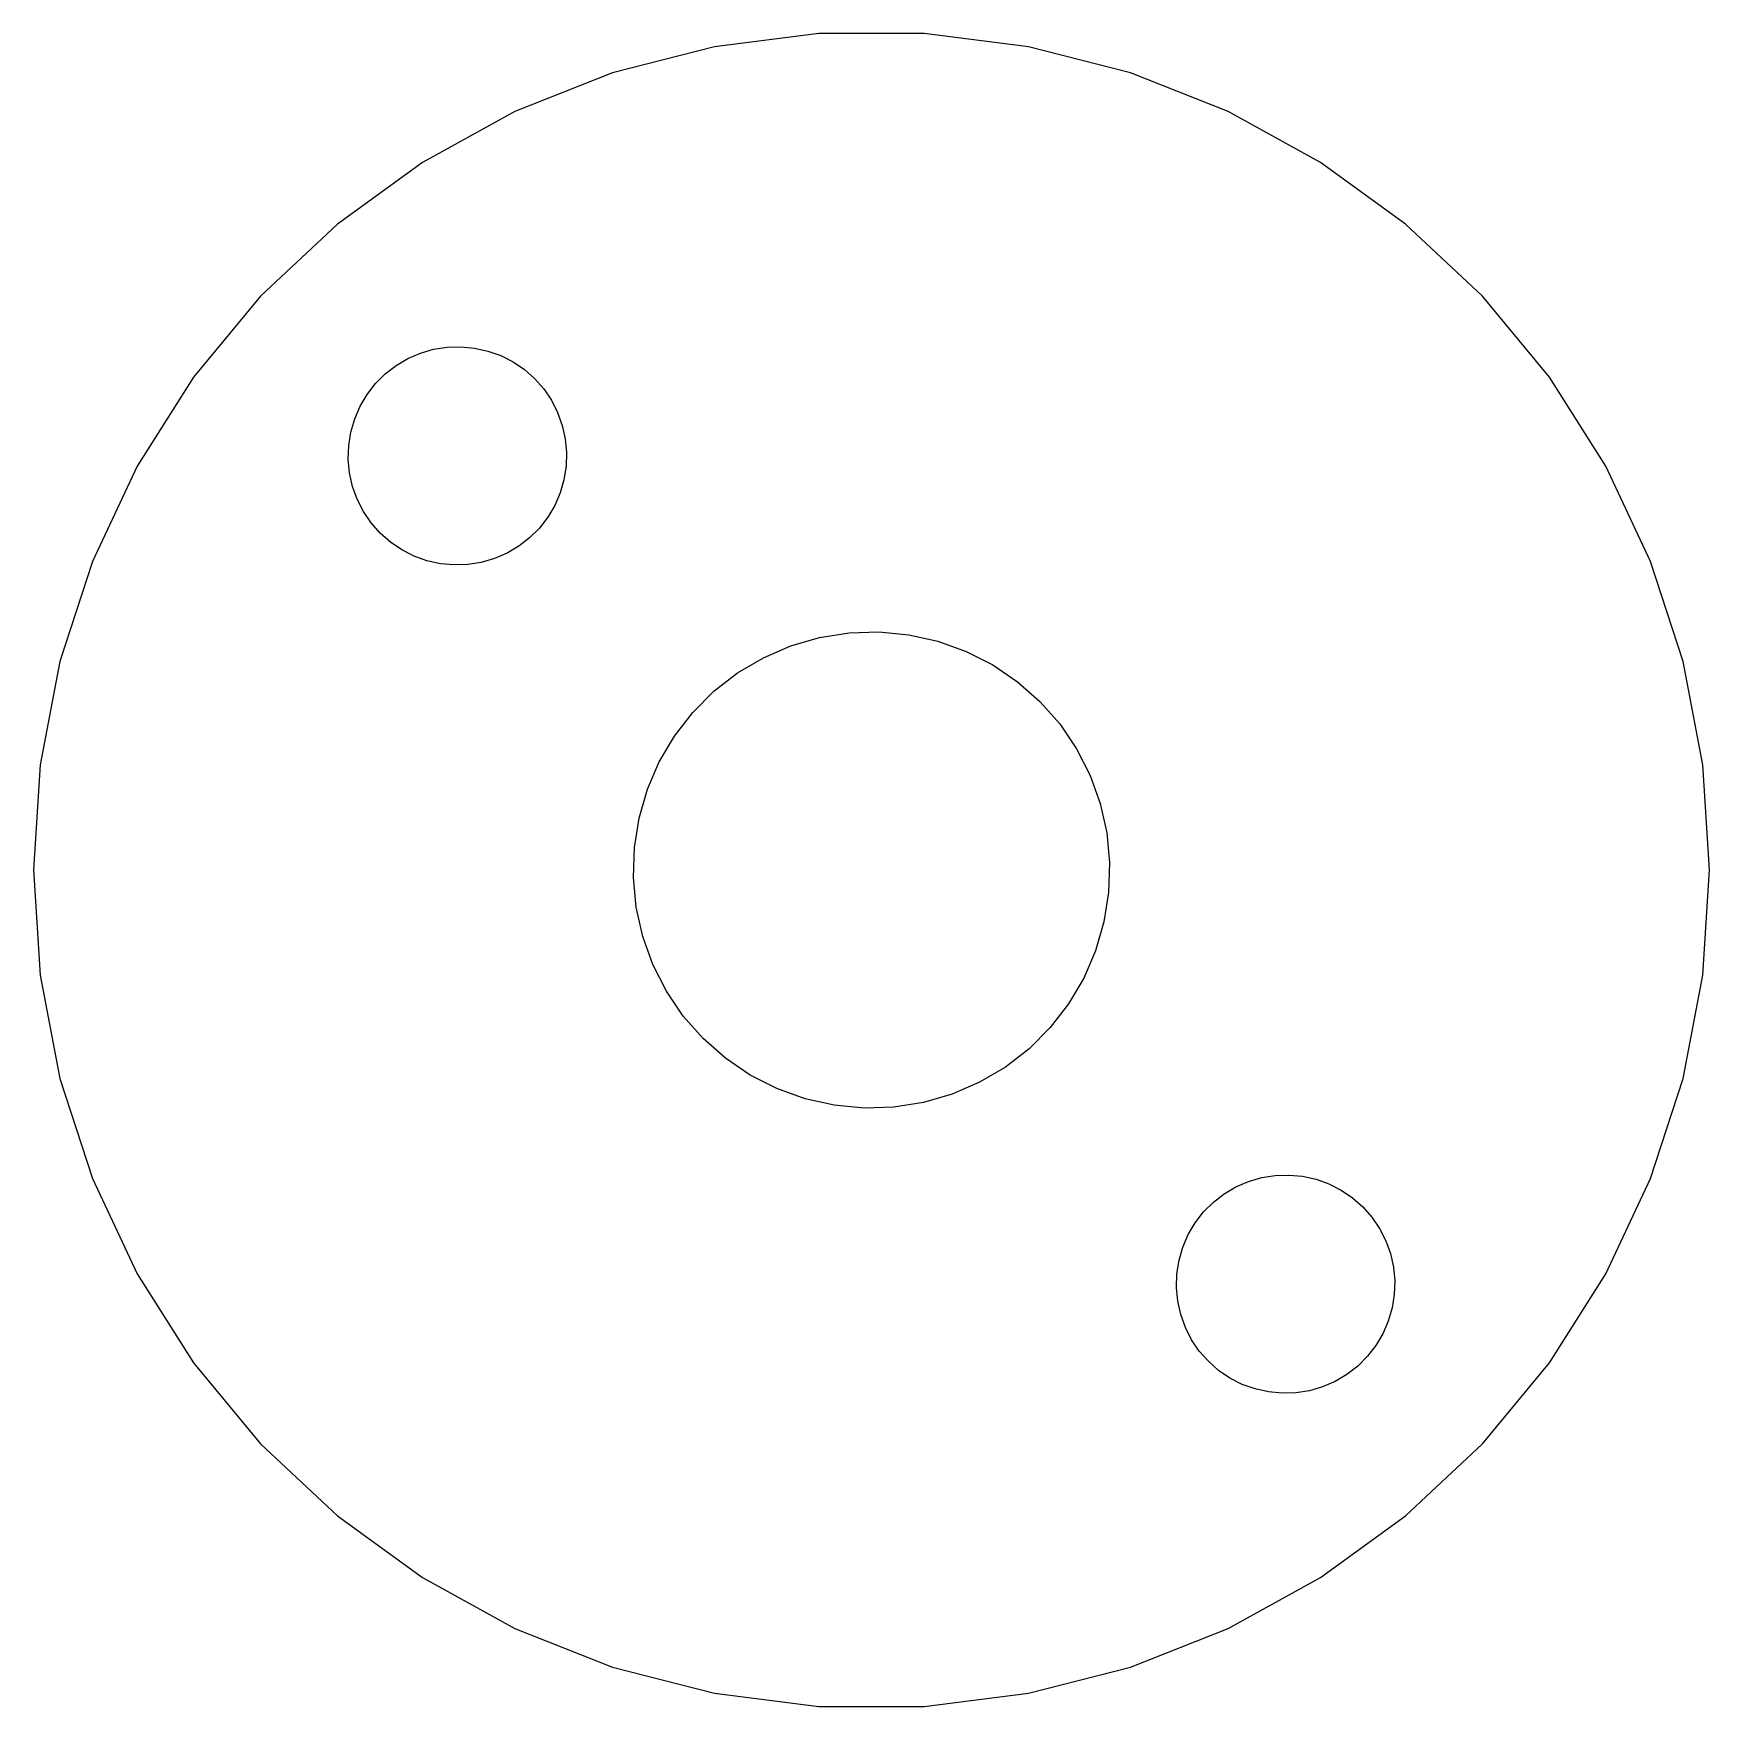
# Model space of a CAD drawing. Header units: metres. Extents: x -11 to 11, y 99 to 229.
# Drawn here: x -10.55 to 10.55, y 99.47 to 120.53 of the extents above.
import ezdxf

# ---------------------------------------------------------------- set-up
doc = ezdxf.new("R2010")
doc.units = ezdxf.units.M

msp = doc.modelspace()

# ---------------------------------------------------------------- linework, layer by layer
for p, q in [((-0.662689, 120.533), (-1.97765, 120.367)), ((0.662689, 120.533), (-0.662689, 120.533)), ((1.97765, 120.367), (0.662689, 120.533)), ((-1.97765, 120.367), (-3.2614, 120.038)), ((3.2614, 120.038), (1.97765, 120.367)), ((-3.2614, 120.038), (-4.49373, 119.55)), ((4.49373, 119.55), (3.2614, 120.038)), ((-4.49373, 119.55), (-5.65518, 118.911)), ((5.65518, 118.911), (4.49373, 119.55)), ((-5.65518, 118.911), (-6.72745, 118.132)), ((6.72745, 118.132), (5.65518, 118.911)), ((-6.72745, 118.132), (-7.69363, 117.225)), ((7.69363, 117.225), (6.72745, 118.132)), ((-7.69363, 117.225), (-8.53847, 116.204)), ((8.53847, 116.204), (7.69363, 117.225)), ((-5.68066, 116.509), (-5.51485, 116.557)), ((-5.51485, 116.557), (-5.3443, 116.584)), ((-5.3443, 116.584), (-5.17172, 116.589)), ((-5.17172, 116.589), (-4.9998, 116.573)), ((-4.9998, 116.573), (-4.8313, 116.535)), ((-4.8313, 116.535), (-4.66882, 116.477)), ((-6.12421, 116.246), (-5.98776, 116.352)), ((-5.98776, 116.352), (-5.83914, 116.44)), ((-5.83914, 116.44), (-5.68066, 116.509)), ((-4.66882, 116.477), (-4.51497, 116.398)), ((-4.51497, 116.398), (-4.37216, 116.301)), ((-8.53847, 116.204), (-9.24866, 115.084)), ((-6.35214, 115.988), (-6.24631, 116.124)), ((-6.24631, 116.124), (-6.12421, 116.246)), ((-4.37216, 116.301), (-4.24263, 116.187)), ((-4.24263, 116.187), (-4.12845, 116.058)), ((9.24866, 115.084), (8.53847, 116.204)), ((-6.44003, 115.839), (-6.35214, 115.988)), ((-4.12845, 116.058), (-4.03139, 115.915)), ((-4.03139, 115.915), (-3.95299, 115.761)), ((-6.55679, 115.515), (-6.50862, 115.681)), ((-6.50862, 115.681), (-6.44003, 115.839)), ((-3.95299, 115.761), (-3.8945, 115.599)), ((-6.5838, 115.344), (-6.55679, 115.515)), ((-3.8945, 115.599), (-3.85683, 115.43)), ((-6.58923, 115.172), (-6.5838, 115.344)), ((-3.85683, 115.43), (-3.84059, 115.258)), ((-3.84059, 115.258), (-3.84601, 115.086)), ((-9.24866, 115.084), (-9.81299, 113.885)), ((-6.57298, 115), (-6.58923, 115.172)), ((-3.84601, 115.086), (-3.87302, 114.915)), ((9.81299, 113.885), (9.24866, 115.084)), ((-6.53531, 114.831), (-6.57298, 115)), ((-6.47682, 114.669), (-6.53531, 114.831)), ((-3.87302, 114.915), (-3.92119, 114.749)), ((-6.39842, 114.515), (-6.47682, 114.669)), ((-3.92119, 114.749), (-3.98978, 114.591)), ((-6.30136, 114.372), (-6.39842, 114.515)), ((-4.07767, 114.442), (-4.1835, 114.306)), ((-3.98978, 114.591), (-4.07767, 114.442)), ((-6.18718, 114.243), (-6.30136, 114.372)), ((-6.05765, 114.128), (-6.18718, 114.243)), ((-4.1835, 114.306), (-4.3056, 114.184)), ((-5.91484, 114.031), (-6.05765, 114.128)), ((-5.76099, 113.953), (-5.91484, 114.031)), ((-4.59067, 113.99), (-4.74915, 113.921)), ((-4.44205, 114.078), (-4.59067, 113.99)), ((-4.3056, 114.184), (-4.44205, 114.078)), ((-9.81299, 113.885), (-10.2225, 112.625)), ((-5.59851, 113.895), (-5.76099, 113.953)), ((-5.43001, 113.857), (-5.59851, 113.895)), ((-5.2581, 113.841), (-5.43001, 113.857)), ((-5.08551, 113.846), (-5.2581, 113.841)), ((-4.91496, 113.873), (-5.08551, 113.846)), ((-4.74915, 113.921), (-4.91496, 113.873)), ((10.2225, 112.625), (9.81299, 113.885)), ((-0.654419, 112.928), (-0.282318, 112.987)), ((-0.282318, 112.987), (0.094223, 112.999)), ((0.094223, 112.999), (0.469299, 112.963)), ((0.469299, 112.963), (0.83696, 112.881)), ((-1.36197, 112.673), (-1.0162, 112.823)), ((-1.0162, 112.823), (-0.654419, 112.928)), ((0.83696, 112.881), (1.19144, 112.753)), ((1.19144, 112.753), (1.52711, 112.582)), ((-10.2225, 112.625), (-10.4709, 111.323)), ((-1.68625, 112.481), (-1.36197, 112.673)), ((1.52711, 112.582), (1.83871, 112.37)), ((10.4709, 111.323), (10.2225, 112.625)), ((-1.98393, 112.25), (-1.68625, 112.481)), ((1.83871, 112.37), (2.12131, 112.121)), ((-2.25032, 111.984), (-1.98393, 112.25)), ((2.12131, 112.121), (2.37045, 111.839)), ((-2.48123, 111.686), (-2.25032, 111.984)), ((-2.673, 111.362), (-2.48123, 111.686)), ((2.37045, 111.839), (2.58221, 111.527)), ((2.58221, 111.527), (2.75325, 111.191)), ((-10.4709, 111.323), (-10.5541, 110)), ((-2.82263, 111.016), (-2.673, 111.362)), ((10.5541, 110), (10.4709, 111.323)), ((2.75325, 111.191), (2.88087, 110.837)), ((-2.92773, 110.654), (-2.82263, 111.016)), ((2.88087, 110.837), (2.96306, 110.469)), ((-2.98668, 110.282), (-2.92773, 110.654)), ((2.96306, 110.469), (2.9985, 110.094)), ((-2.9985, 109.906), (-2.98668, 110.282)), ((-10.5541, 110), (-10.4709, 108.677)), ((2.9985, 110.094), (2.98668, 109.718)), ((10.4709, 108.677), (10.5541, 110)), ((-2.96306, 109.531), (-2.9985, 109.906)), ((2.98668, 109.718), (2.92773, 109.346)), ((-2.88087, 109.163), (-2.96306, 109.531)), ((2.92773, 109.346), (2.82263, 108.984)), ((-2.75325, 108.809), (-2.88087, 109.163)), ((2.82263, 108.984), (2.673, 108.638)), ((-2.58221, 108.473), (-2.75325, 108.809)), ((-10.4709, 108.677), (-10.2225, 107.375)), ((2.673, 108.638), (2.48123, 108.314)), ((10.2225, 107.375), (10.4709, 108.677)), ((-2.37045, 108.161), (-2.58221, 108.473)), ((2.48123, 108.314), (2.25032, 108.016)), ((-2.12131, 107.879), (-2.37045, 108.161)), ((-1.83871, 107.63), (-2.12131, 107.879)), ((2.25032, 108.016), (1.98393, 107.75)), ((1.98393, 107.75), (1.68625, 107.519)), ((-1.52711, 107.418), (-1.83871, 107.63)), ((1.68625, 107.519), (1.36197, 107.327)), ((-10.2225, 107.375), (-9.81299, 106.115)), ((-1.19144, 107.247), (-1.52711, 107.418)), ((-0.83696, 107.119), (-1.19144, 107.247)), ((1.36197, 107.327), (1.0162, 107.177)), ((9.81299, 106.115), (10.2225, 107.375)), ((-0.469299, 107.037), (-0.83696, 107.119)), ((-0.094223, 107.001), (-0.469299, 107.037)), ((0.654419, 107.072), (0.282318, 107.013)), ((1.0162, 107.177), (0.654419, 107.072)), ((0.282318, 107.013), (-0.094223, 107.001)), ((-9.81299, 106.115), (-9.24866, 104.916)), ((4.44205, 105.922), (4.59067, 106.01)), ((4.59067, 106.01), (4.74915, 106.079)), ((4.74915, 106.079), (4.91496, 106.127)), ((4.91496, 106.127), (5.08551, 106.154)), ((5.08551, 106.154), (5.2581, 106.159)), ((5.2581, 106.159), (5.43001, 106.143)), ((5.43001, 106.143), (5.59851, 106.105)), ((5.59851, 106.105), (5.76099, 106.047)), ((5.76099, 106.047), (5.91484, 105.969)), ((5.91484, 105.969), (6.05765, 105.872)), ((9.24866, 104.916), (9.81299, 106.115)), ((4.1835, 105.694), (4.3056, 105.816)), ((4.3056, 105.816), (4.44205, 105.922)), ((6.05765, 105.872), (6.18718, 105.757)), ((6.18718, 105.757), (6.30136, 105.628)), ((3.98978, 105.409), (4.07767, 105.558)), ((4.07767, 105.558), (4.1835, 105.694)), ((6.30136, 105.628), (6.39842, 105.485)), ((3.92119, 105.251), (3.98978, 105.409)), ((6.39842, 105.485), (6.47682, 105.331)), ((6.47682, 105.331), (6.53531, 105.169)), ((3.87302, 105.085), (3.92119, 105.251)), ((6.53531, 105.169), (6.57298, 105)), ((-9.24866, 104.916), (-8.53847, 103.796)), ((3.84059, 104.742), (3.84601, 104.914)), ((3.84601, 104.914), (3.87302, 105.085)), ((6.57298, 105), (6.58923, 104.828)), ((8.53847, 103.796), (9.24866, 104.916)), ((3.85683, 104.57), (3.84059, 104.742)), ((6.58923, 104.828), (6.5838, 104.656)), ((3.8945, 104.401), (3.85683, 104.57)), ((6.5838, 104.656), (6.55679, 104.485)), ((3.95299, 104.239), (3.8945, 104.401)), ((6.50862, 104.319), (6.44003, 104.161)), ((6.55679, 104.485), (6.50862, 104.319)), ((4.03139, 104.085), (3.95299, 104.239)), ((4.12845, 103.942), (4.03139, 104.085)), ((6.44003, 104.161), (6.35214, 104.012)), ((4.24263, 103.813), (4.12845, 103.942)), ((6.24631, 103.876), (6.12421, 103.754)), ((6.35214, 104.012), (6.24631, 103.876)), ((-8.53847, 103.796), (-7.69363, 102.775)), ((4.37216, 103.699), (4.24263, 103.813)), ((4.51497, 103.602), (4.37216, 103.699)), ((5.98776, 103.648), (5.83914, 103.56)), ((6.12421, 103.754), (5.98776, 103.648)), ((7.69363, 102.775), (8.53847, 103.796)), ((4.66882, 103.523), (4.51497, 103.602)), ((4.8313, 103.465), (4.66882, 103.523)), ((4.9998, 103.427), (4.8313, 103.465)), ((5.51485, 103.443), (5.3443, 103.416)), ((5.68066, 103.491), (5.51485, 103.443)), ((5.83914, 103.56), (5.68066, 103.491)), ((5.17172, 103.411), (4.9998, 103.427)), ((5.3443, 103.416), (5.17172, 103.411)), ((-7.69363, 102.775), (-6.72745, 101.868)), ((6.72745, 101.868), (7.69363, 102.775)), ((-6.72745, 101.868), (-5.65518, 101.089)), ((5.65518, 101.089), (6.72745, 101.868)), ((-5.65518, 101.089), (-4.49373, 100.45)), ((4.49373, 100.45), (5.65518, 101.089)), ((-4.49373, 100.45), (-3.2614, 99.9624)), ((3.2614, 99.9624), (4.49373, 100.45)), ((-3.2614, 99.9624), (-1.97765, 99.6328)), ((1.97765, 99.6328), (3.2614, 99.9624)), ((-1.97765, 99.6328), (-0.662689, 99.4667)), ((0.662689, 99.4667), (1.97765, 99.6328)), ((-0.662689, 99.4667), (0.662689, 99.4667))]:
    msp.add_line(p, q)

doc.saveas('drawing.dxf')
